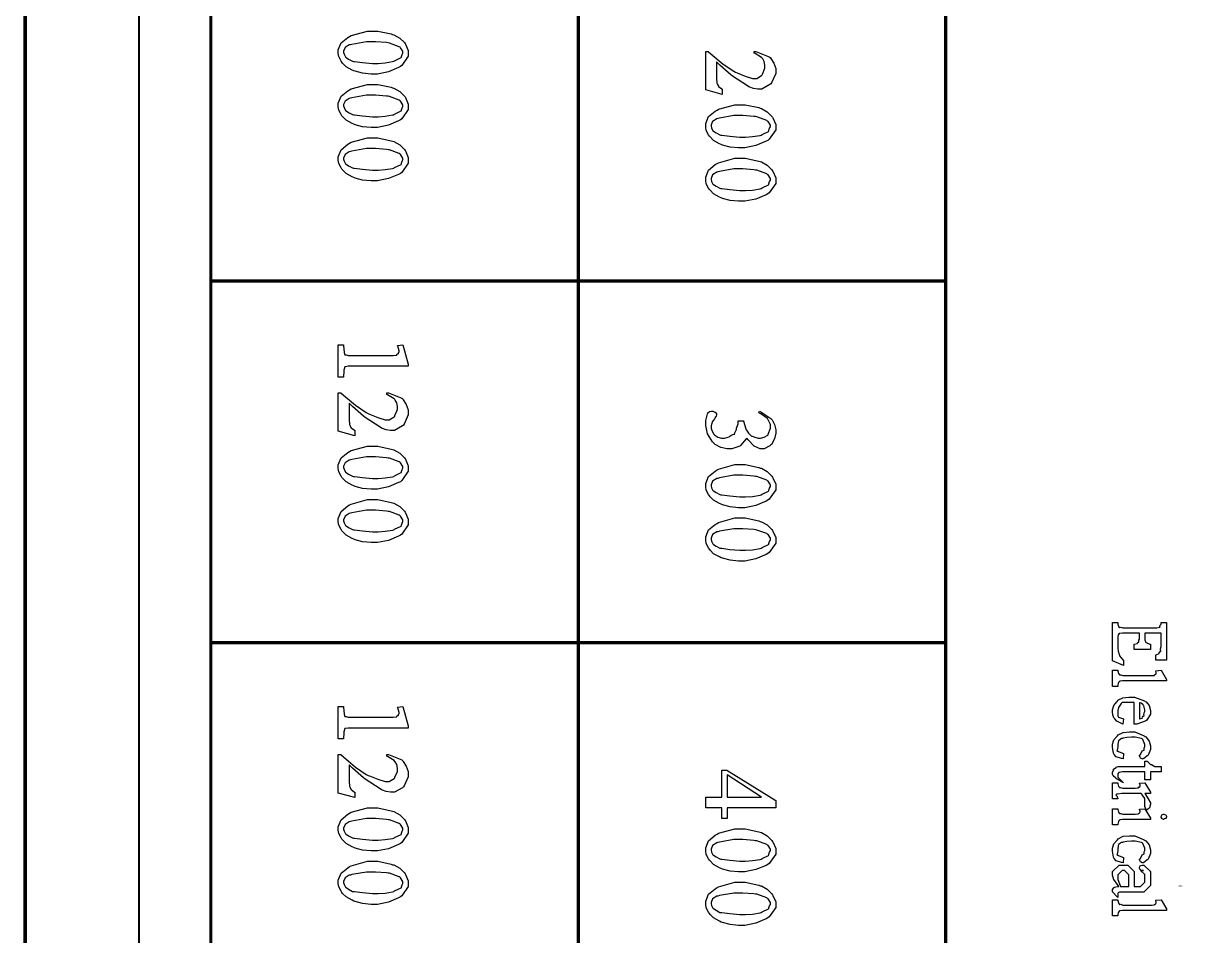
# Model space of a CAD drawing. Extents: x 0.4 to 11.2, y 0.4 to 16.
# Drawn here: x 0.358 to 3.346, y 8.926 to 11.277 of the extents above; entities that cross this region are included whole.
import ezdxf

# ---------------------------------------------------------------- set-up
doc = ezdxf.new("R2010")
doc.units = 0
doc.layers.get('0').update_dxf_attribs({"linetype": 'CONTINUOUS'})

msp = doc.modelspace()

# ---------------------------------------------------------------- linework, layer by layer
at = {"color": 230, "const_width": 0.01}
msp.add_lwpolyline([(11.1917, 0.405003), (11.1917, 15.9817), (0.363336, 15.9817), (0.363336, 0.405003), (11.1917, 0.405003)], close=True, dxfattribs=at)
at = {"color": 6, "const_width": 0.005}
msp.add_lwpolyline([(0.656685, 15.6867), (0.656685, 2.93668), (10.8983, 2.93668)], dxfattribs=at)
at = {"color": 0, "const_width": 0.008333}
for points in [[(0.841689, 6.88667), (0.841689, 13.4083), (2.73503, 13.4083), (2.73503, 6.88667)], [(1.78836, 13.4083), (1.78836, 6.88667)], [(2.73503, 10.6133), (0.841689, 10.6133)], [(2.73503, 9.68164), (0.841689, 9.68164)]]:
    msp.add_lwpolyline(points, dxfattribs=at)
at = {"color": 1}
for points in [[(1.25895, 11.2569), (1.27176, 11.2569), (1.30659, 11.2495), (1.31017, 11.248), (1.31364, 11.2473), (1.32878, 11.2388), (1.34055, 11.227), (1.34228, 11.2246), (1.34321, 11.223), (1.35053, 11.2064), (1.35053, 11.2009), (1.35053, 11.192), (1.33355, 11.168), (1.33013, 11.1653), (1.32536, 11.1628), (1.29953, 11.1518), (1.27121, 11.1458), (1.26177, 11.1458), (1.2545, 11.1458), (1.23264, 11.148), (1.2137, 11.1531), (1.21012, 11.1545), (1.20562, 11.1563), (1.19043, 11.1649), (1.18115, 11.1742), (1.17952, 11.1764), (1.17714, 11.1796), (1.17117, 11.191), (1.16998, 11.1994), (1.16998, 11.2022), (1.16998, 11.2083), (1.1773, 11.2263), (1.19439, 11.2403), (1.19927, 11.243), (1.20329, 11.2453), (1.24506, 11.2569), (1.25895, 11.2569)], [(1.25635, 11.2291), (1.24268, 11.2291), (1.20519, 11.2226), (1.20166, 11.2213), (1.19841, 11.2209), (1.18782, 11.2141), (1.18387, 11.2049), (1.18387, 11.2018), (1.18387, 11.2018), (1.18527, 11.1972), (1.18858, 11.1901), (1.18951, 11.189), (1.19005, 11.1889), (1.19662, 11.1846), (1.20676, 11.1794), (1.20904, 11.1788), (1.21153, 11.1787), (1.23242, 11.176), (1.25836, 11.1736), (1.26698, 11.1736), (1.27295, 11.1736), (1.29074, 11.175), (1.31017, 11.1781), (1.31321, 11.179), (1.31516, 11.1804), (1.33176, 11.1885), (1.33274, 11.1896), (1.33257, 11.1913), (1.33442, 11.1964), (1.33664, 11.2), (1.33664, 11.2011), (1.33664, 11.2046), (1.33051, 11.214), (1.32926, 11.215), (1.32709, 11.2164), (1.30181, 11.2258), (1.29823, 11.2263), (1.29443, 11.227), (1.2659, 11.2291), (1.25635, 11.2291)], [(2.1594, 11.0933), (2.11664, 11.105), (2.11664, 11.2044), (2.12337, 11.2044), (2.12999, 11.1981), (2.16151, 11.1719), (2.18896, 11.1532), (2.19347, 11.1506), (2.19743, 11.149), (2.21875, 11.1405), (2.23742, 11.135), (2.2436, 11.135), (2.24821, 11.135), (2.26085, 11.1426), (2.26204, 11.1441), (2.26275, 11.1461), (2.26942, 11.1609), (2.26942, 11.1658), (2.26942, 11.1689), (2.26764, 11.1782), (2.26346, 11.1851), (2.26226, 11.1866), (2.26058, 11.1885), (2.24393, 11.1994), (2.24164, 11.2001), (2.24164, 11.2044), (2.24615, 11.2039), (2.28049, 11.1905), (2.28288, 11.1884), (2.28418, 11.1864), (2.29194, 11.174), (2.29719, 11.1604), (2.29719, 11.1558), (2.29719, 11.1471), (2.28657, 11.1234), (2.2844, 11.1211), (2.28222, 11.1188), (2.26139, 11.1072), (2.25444, 11.1072), (2.25088, 11.1072), (2.24013, 11.1088), (2.23053, 11.1123), (2.22819, 11.1133), (2.2245, 11.1156), (2.18565, 11.1407), (2.18153, 11.1443), (2.17481, 11.15), (2.15321, 11.1692), (2.14464, 11.1773), (2.14442, 11.1775), (2.14442, 11.1389), (2.14442, 11.1348), (2.14535, 11.1232), (2.14551, 11.1224), (2.14551, 11.1224), (2.14703, 11.1195), (2.14931, 11.1146), (2.14985, 11.1139), (2.15001, 11.1139), (2.15842, 11.1077), (2.1594, 11.1072), (2.1594, 11.0933)], [(1.25895, 11.1194), (1.27176, 11.1194), (1.30659, 11.112), (1.31017, 11.1105), (1.31364, 11.1097), (1.32878, 11.1013), (1.34055, 11.0895), (1.34228, 11.087), (1.34321, 11.0855), (1.35053, 11.0689), (1.35053, 11.0634), (1.35053, 11.0545), (1.33355, 11.0304), (1.33013, 11.0278), (1.32536, 11.0252), (1.29953, 11.0142), (1.27121, 11.0083), (1.26177, 11.0083), (1.2545, 11.0083), (1.23264, 11.0105), (1.2137, 11.0155), (1.21012, 11.0169), (1.20562, 11.0188), (1.19043, 11.0273), (1.18115, 11.0366), (1.17952, 11.0388), (1.17714, 11.042), (1.17117, 11.0534), (1.16998, 11.0619), (1.16998, 11.0647), (1.16998, 11.0708), (1.1773, 11.0888), (1.19439, 11.1028), (1.19927, 11.1055), (1.20329, 11.1078), (1.24506, 11.1194), (1.25895, 11.1194)], [(1.25635, 11.0916), (1.24268, 11.0916), (1.20519, 11.0851), (1.20166, 11.0838), (1.19841, 11.0833), (1.18782, 11.0766), (1.18387, 11.0673), (1.18387, 11.0642), (1.18387, 11.0642), (1.18527, 11.0596), (1.18858, 11.0525), (1.18951, 11.0514), (1.19005, 11.0514), (1.19662, 11.0471), (1.20676, 11.0418), (1.20904, 11.0412), (1.21153, 11.0411), (1.23242, 11.0385), (1.25836, 11.036), (1.26698, 11.036), (1.27295, 11.036), (1.29074, 11.0374), (1.31017, 11.0406), (1.31321, 11.0414), (1.31516, 11.0429), (1.33176, 11.051), (1.33274, 11.0521), (1.33257, 11.0537), (1.33442, 11.0589), (1.33664, 11.0624), (1.33664, 11.0636), (1.33664, 11.0671), (1.33051, 11.0765), (1.32926, 11.0775), (1.32709, 11.0789), (1.30181, 11.0883), (1.29823, 11.0888), (1.29443, 11.0895), (1.2659, 11.0916), (1.25635, 11.0916)], [(2.20562, 11.0669), (2.21843, 11.0669), (2.25325, 11.0595), (2.25683, 11.058), (2.26031, 11.0573), (2.27544, 11.0488), (2.28722, 11.037), (2.28896, 11.0346), (2.28988, 11.033), (2.29719, 11.0164), (2.29719, 11.0109), (2.29719, 11.002), (2.28022, 10.978), (2.27681, 10.9753), (2.27203, 10.9728), (2.24621, 10.9617), (2.21789, 10.9558), (2.20844, 10.9558), (2.20117, 10.9558), (2.17931, 10.958), (2.16037, 10.9631), (2.15679, 10.9645), (2.15229, 10.9663), (2.1371, 10.9749), (2.12782, 10.9842), (2.12619, 10.9864), (2.12381, 10.9896), (2.11783, 11.001), (2.11664, 11.0094), (2.11664, 11.0122), (2.11664, 11.0183), (2.12397, 11.0363), (2.14106, 11.0503), (2.14594, 11.053), (2.14996, 11.0553), (2.19174, 11.0669), (2.20562, 11.0669)], [(2.20301, 11.0391), (2.18935, 11.0391), (2.15186, 11.0326), (2.14833, 11.0313), (2.14507, 11.0309), (2.1345, 11.0241), (2.13053, 11.0149), (2.13053, 11.0118), (2.13053, 11.0118), (2.13194, 11.0072), (2.13525, 11.0001), (2.13618, 10.999), (2.13672, 10.9989), (2.14328, 10.9946), (2.15343, 10.9894), (2.15571, 10.9888), (2.15821, 10.9887), (2.1791, 10.986), (2.20503, 10.9836), (2.21365, 10.9836), (2.21963, 10.9836), (2.23742, 10.985), (2.25683, 10.9881), (2.25987, 10.989), (2.26183, 10.9904), (2.27843, 10.9985), (2.2794, 10.9996), (2.27924, 11.0013), (2.28108, 11.0064), (2.28331, 11.01), (2.28331, 11.0111), (2.28331, 11.0146), (2.27718, 11.024), (2.27593, 11.025), (2.27376, 11.0264), (2.24849, 11.0358), (2.2449, 11.0363), (2.2411, 11.037), (2.21257, 11.0391), (2.20301, 11.0391)], [(1.25895, 10.9818), (1.27176, 10.9818), (1.30659, 10.9744), (1.31017, 10.9729), (1.31364, 10.9722), (1.32878, 10.9638), (1.34055, 10.9519), (1.34228, 10.9495), (1.34321, 10.948), (1.35053, 10.9314), (1.35053, 10.9258), (1.35053, 10.9169), (1.33355, 10.8929), (1.33013, 10.8903), (1.32536, 10.8877), (1.29953, 10.8767), (1.27121, 10.8707), (1.26177, 10.8707), (1.2545, 10.8707), (1.23264, 10.8729), (1.2137, 10.878), (1.21012, 10.8794), (1.20562, 10.8812), (1.19043, 10.8898), (1.18115, 10.8991), (1.17952, 10.9013), (1.17714, 10.9045), (1.17117, 10.9159), (1.16998, 10.9244), (1.16998, 10.9271), (1.16998, 10.9332), (1.1773, 10.9513), (1.19439, 10.9652), (1.19927, 10.9679), (1.20329, 10.9703), (1.24506, 10.9818), (1.25895, 10.9818)], [(1.25635, 10.954), (1.24268, 10.954), (1.20519, 10.9475), (1.20166, 10.9462), (1.19841, 10.9458), (1.18782, 10.939), (1.18387, 10.9298), (1.18387, 10.9267), (1.18387, 10.9267), (1.18527, 10.9221), (1.18858, 10.915), (1.18951, 10.9139), (1.19005, 10.9138), (1.19662, 10.9096), (1.20676, 10.9043), (1.20904, 10.9037), (1.21153, 10.9036), (1.23242, 10.9009), (1.25836, 10.8985), (1.26698, 10.8985), (1.27295, 10.8985), (1.29074, 10.8999), (1.31017, 10.9031), (1.31321, 10.9039), (1.31516, 10.9053), (1.33176, 10.9135), (1.33274, 10.9146), (1.33257, 10.9162), (1.33442, 10.9213), (1.33664, 10.9249), (1.33664, 10.9261), (1.33664, 10.9295), (1.33051, 10.939), (1.32926, 10.9399), (1.32709, 10.9413), (1.30181, 10.9507), (1.29823, 10.9512), (1.29443, 10.9519), (1.2659, 10.954), (1.25635, 10.954)], [(2.20562, 10.9294), (2.21843, 10.9294), (2.25325, 10.922), (2.25683, 10.9205), (2.26031, 10.9198), (2.27544, 10.9113), (2.28722, 10.8995), (2.28896, 10.897), (2.28988, 10.8955), (2.29719, 10.8789), (2.29719, 10.8734), (2.29719, 10.8645), (2.28022, 10.8404), (2.27681, 10.8378), (2.27203, 10.8352), (2.24621, 10.8242), (2.21789, 10.8183), (2.20844, 10.8183), (2.20117, 10.8183), (2.17931, 10.8205), (2.16037, 10.8255), (2.15679, 10.8269), (2.15229, 10.8288), (2.1371, 10.8373), (2.12782, 10.8466), (2.12619, 10.8488), (2.12381, 10.8521), (2.11783, 10.8634), (2.11664, 10.8719), (2.11664, 10.8747), (2.11664, 10.8808), (2.12397, 10.8988), (2.14106, 10.9128), (2.14594, 10.9155), (2.14996, 10.9178), (2.19174, 10.9294), (2.20562, 10.9294)], [(2.20301, 10.9016), (2.18935, 10.9016), (2.15186, 10.8951), (2.14833, 10.8938), (2.14507, 10.8933), (2.1345, 10.8866), (2.13053, 10.8773), (2.13053, 10.8742), (2.13053, 10.8742), (2.13194, 10.8696), (2.13525, 10.8625), (2.13618, 10.8614), (2.13672, 10.8614), (2.14328, 10.8571), (2.15343, 10.8518), (2.15571, 10.8512), (2.15821, 10.8511), (2.1791, 10.8485), (2.20503, 10.846), (2.21365, 10.846), (2.21963, 10.846), (2.23742, 10.8474), (2.25683, 10.8506), (2.25987, 10.8515), (2.26183, 10.8529), (2.27843, 10.861), (2.2794, 10.8621), (2.27924, 10.8637), (2.28108, 10.8689), (2.28331, 10.8724), (2.28331, 10.8736), (2.28331, 10.8771), (2.27718, 10.8865), (2.27593, 10.8875), (2.27376, 10.8889), (2.24849, 10.8983), (2.2449, 10.8988), (2.2411, 10.8995), (2.21257, 10.9016), (2.20301, 10.9016)], [(1.33664, 10.4489), (1.35053, 10.399), (1.35053, 10.3933), (1.19775, 10.3933), (1.19531, 10.3933), (1.18831, 10.3921), (1.18799, 10.3918), (1.18734, 10.3917), (1.18517, 10.3863), (1.18495, 10.3855), (1.18473, 10.3854), (1.18408, 10.3791), (1.18392, 10.3681), (1.18387, 10.3656), (1.16998, 10.3656), (1.16998, 10.4489), (1.18387, 10.4489), (1.18392, 10.4463), (1.18484, 10.4299), (1.18495, 10.4291), (1.18506, 10.4289), (1.18734, 10.4232), (1.18755, 10.4228), (1.18755, 10.4229), (1.19054, 10.4231), (1.19596, 10.4211), (1.19775, 10.4211), (1.30887, 10.4211), (1.31185, 10.4211), (1.32037, 10.4222), (1.3208, 10.4224), (1.32053, 10.423), (1.32145, 10.4255), (1.3246, 10.4257), (1.32492, 10.4261), (1.32509, 10.4273), (1.32688, 10.4312), (1.32688, 10.4324), (1.32655, 10.4335), (1.32346, 10.4452), (1.32275, 10.4467), (1.33664, 10.4489)], [(1.21273, 10.2141), (1.16998, 10.2259), (1.16998, 10.3253), (1.1767, 10.3253), (1.18332, 10.3189), (1.21484, 10.2928), (1.2423, 10.274), (1.2468, 10.2714), (1.25076, 10.2699), (1.27208, 10.2613), (1.29074, 10.2558), (1.29693, 10.2558), (1.30154, 10.2558), (1.31418, 10.2634), (1.31538, 10.2649), (1.31608, 10.2669), (1.32275, 10.2817), (1.32275, 10.2866), (1.32275, 10.2897), (1.32096, 10.299), (1.31679, 10.3059), (1.31559, 10.3075), (1.31391, 10.3093), (1.29725, 10.3202), (1.29498, 10.3209), (1.29498, 10.3253), (1.29948, 10.3248), (1.33382, 10.3114), (1.33621, 10.3092), (1.33751, 10.3072), (1.34527, 10.2949), (1.35053, 10.2812), (1.35053, 10.2766), (1.35053, 10.268), (1.3399, 10.2443), (1.33773, 10.2419), (1.33556, 10.2396), (1.31473, 10.228), (1.30778, 10.228), (1.3042, 10.228), (1.29346, 10.2296), (1.28385, 10.2331), (1.28152, 10.2341), (1.27783, 10.2364), (1.23899, 10.2616), (1.23486, 10.2651), (1.22814, 10.2708), (1.20654, 10.29), (1.19797, 10.2981), (1.19775, 10.2983), (1.19775, 10.2597), (1.19775, 10.2556), (1.19868, 10.244), (1.19884, 10.2432), (1.19884, 10.2432), (1.20036, 10.2403), (1.20264, 10.2354), (1.20318, 10.2347), (1.20334, 10.2347), (1.21175, 10.2285), (1.21273, 10.228), (1.21273, 10.2141)], [(2.25553, 10.2778), (2.2589, 10.2764), (2.28456, 10.2591), (2.28635, 10.2569), (2.28792, 10.2554), (2.29411, 10.2437), (2.29719, 10.23), (2.29719, 10.2255), (2.29719, 10.2207), (2.29378, 10.2063), (2.28581, 10.1919), (2.28353, 10.1899), (2.28185, 10.1888), (2.26704, 10.1806), (2.26204, 10.1806), (2.257, 10.1806), (2.24186, 10.1876), (2.22613, 10.2037), (2.22276, 10.2083), (2.22097, 10.2061), (2.20671, 10.1889), (2.20475, 10.1877), (2.20242, 10.1871), (2.18371, 10.1806), (2.1774, 10.1806), (2.17199, 10.1806), (2.15565, 10.1841), (2.14094, 10.1923), (2.13813, 10.1947), (2.13396, 10.1989), (2.1211, 10.219), (2.11664, 10.2408), (2.11664, 10.248), (2.11664, 10.2539), (2.12099, 10.2705), (2.12185, 10.2715), (2.12229, 10.2731), (2.12663, 10.277), (2.13151, 10.2778), (2.13314, 10.2778), (2.1351, 10.2778), (2.1404, 10.2756), (2.14094, 10.2752), (2.14079, 10.2751), (2.14442, 10.2705), (2.14442, 10.2689), (2.14442, 10.2689), (2.14333, 10.2637), (2.14312, 10.2632), (2.14199, 10.263), (2.13851, 10.2557), (2.13769, 10.2546), (2.13639, 10.2542), (2.13319, 10.2501), (2.13243, 10.2459), (2.13226, 10.2454), (2.13183, 10.2452), (2.13053, 10.2387), (2.13053, 10.2365), (2.13053, 10.2343), (2.13276, 10.2277), (2.13797, 10.2182), (2.13943, 10.2168), (2.14025, 10.2159), (2.14828, 10.2112), (2.15776, 10.2083), (2.16092, 10.2083), (2.16525, 10.2083), (2.17686, 10.2116), (2.17828, 10.2122), (2.17887, 10.2136), (2.18408, 10.2167), (2.19043, 10.2182), (2.19151, 10.2188), (2.19125, 10.2198), (2.19569, 10.2306), (2.19629, 10.232), (2.19607, 10.2337), (2.19997, 10.2451), (2.19997, 10.2489), (2.19997, 10.2526), (2.21386, 10.2526), (2.21408, 10.2517), (2.22006, 10.2319), (2.22103, 10.23), (2.22146, 10.2286), (2.22683, 10.221), (2.23415, 10.2144), (2.23557, 10.2135), (2.23633, 10.2134), (2.24343, 10.2108), (2.25142, 10.2083), (2.25401, 10.2083), (2.25743, 10.2083), (2.26753, 10.2106), (2.27681, 10.2156), (2.27767, 10.217), (2.27794, 10.2189), (2.28331, 10.2336), (2.28331, 10.2385), (2.28331, 10.2437), (2.27582, 10.2591), (2.25836, 10.2711), (2.25336, 10.2734), (2.25553, 10.2778)], [(1.25895, 10.1877), (1.27176, 10.1877), (1.30659, 10.1803), (1.31017, 10.1788), (1.31364, 10.1781), (1.32878, 10.1697), (1.34055, 10.1578), (1.34228, 10.1554), (1.34321, 10.1539), (1.35053, 10.1373), (1.35053, 10.1317), (1.35053, 10.1228), (1.33355, 10.0988), (1.33013, 10.0961), (1.32536, 10.0936), (1.29953, 10.0826), (1.27121, 10.0766), (1.26177, 10.0766), (1.2545, 10.0766), (1.23264, 10.0788), (1.2137, 10.0839), (1.21012, 10.0853), (1.20562, 10.0871), (1.19043, 10.0957), (1.18115, 10.105), (1.17952, 10.1072), (1.17714, 10.1104), (1.17117, 10.1218), (1.16998, 10.1303), (1.16998, 10.133), (1.16998, 10.1391), (1.1773, 10.1572), (1.19439, 10.1711), (1.19927, 10.1738), (1.20329, 10.1762), (1.24506, 10.1877), (1.25895, 10.1877)], [(1.25635, 10.1599), (1.24268, 10.1599), (1.20519, 10.1534), (1.20166, 10.1521), (1.19841, 10.1517), (1.18782, 10.1449), (1.18387, 10.1357), (1.18387, 10.1326), (1.18387, 10.1326), (1.18527, 10.128), (1.18858, 10.1209), (1.18951, 10.1198), (1.19005, 10.1197), (1.19662, 10.1155), (1.20676, 10.1102), (1.20904, 10.1096), (1.21153, 10.1095), (1.23242, 10.1068), (1.25836, 10.1044), (1.26698, 10.1044), (1.27295, 10.1044), (1.29074, 10.1058), (1.31017, 10.1089), (1.31321, 10.1098), (1.31516, 10.1112), (1.33176, 10.1194), (1.33274, 10.1204), (1.33257, 10.1221), (1.33442, 10.1272), (1.33664, 10.1308), (1.33664, 10.1319), (1.33664, 10.1354), (1.33051, 10.1449), (1.32926, 10.1458), (1.32709, 10.1472), (1.30181, 10.1566), (1.29823, 10.1571), (1.29443, 10.1578), (1.2659, 10.1599), (1.25635, 10.1599)], [(2.20562, 10.1403), (2.21843, 10.1403), (2.25325, 10.1329), (2.25683, 10.1313), (2.26031, 10.1306), (2.27544, 10.1222), (2.28722, 10.1103), (2.28896, 10.1079), (2.28988, 10.1064), (2.29719, 10.0898), (2.29719, 10.0842), (2.29719, 10.0754), (2.28022, 10.0513), (2.27681, 10.0487), (2.27203, 10.0461), (2.24621, 10.0351), (2.21789, 10.0291), (2.20844, 10.0291), (2.20117, 10.0291), (2.17931, 10.0314), (2.16037, 10.0364), (2.15679, 10.0378), (2.15229, 10.0397), (2.1371, 10.0482), (2.12782, 10.0575), (2.12619, 10.0597), (2.12381, 10.0629), (2.11783, 10.0743), (2.11664, 10.0828), (2.11664, 10.0856), (2.11664, 10.0916), (2.12397, 10.1097), (2.14106, 10.1236), (2.14594, 10.1264), (2.14996, 10.1287), (2.19174, 10.1403), (2.20562, 10.1403)], [(2.20301, 10.1125), (2.18935, 10.1125), (2.15186, 10.106), (2.14833, 10.1047), (2.14507, 10.1042), (2.1345, 10.0974), (2.13053, 10.0882), (2.13053, 10.0851), (2.13053, 10.0851), (2.13194, 10.0805), (2.13525, 10.0734), (2.13618, 10.0723), (2.13672, 10.0723), (2.14328, 10.068), (2.15343, 10.0627), (2.15571, 10.0621), (2.15821, 10.062), (2.1791, 10.0593), (2.20503, 10.0569), (2.21365, 10.0569), (2.21963, 10.0569), (2.23742, 10.0583), (2.25683, 10.0615), (2.25987, 10.0623), (2.26183, 10.0638), (2.27843, 10.0719), (2.2794, 10.073), (2.27924, 10.0746), (2.28108, 10.0798), (2.28331, 10.0833), (2.28331, 10.0845), (2.28331, 10.0879), (2.27718, 10.0974), (2.27593, 10.0984), (2.27376, 10.0998), (2.24849, 10.1092), (2.2449, 10.1097), (2.2411, 10.1103), (2.21257, 10.1125), (2.20301, 10.1125)], [(1.25895, 10.0502), (1.27176, 10.0502), (1.30659, 10.0428), (1.31017, 10.0413), (1.31364, 10.0406), (1.32878, 10.0321), (1.34055, 10.0203), (1.34228, 10.0178), (1.34321, 10.0163), (1.35053, 9.99972), (1.35053, 9.99419), (1.35053, 9.98529), (1.33355, 9.96126), (1.33013, 9.95861), (1.32536, 9.95606), (1.29953, 9.94504), (1.27121, 9.93907), (1.26177, 9.93907), (1.2545, 9.93907), (1.23264, 9.94129), (1.2137, 9.94635), (1.21012, 9.94775), (1.20562, 9.9496), (1.19043, 9.95817), (1.18115, 9.96744), (1.17952, 9.96967), (1.17714, 9.97288), (1.17117, 9.98426), (1.16998, 9.99274), (1.16998, 9.9955), (1.16998, 10.0016), (1.1773, 10.0196), (1.19439, 10.0336), (1.19927, 10.0363), (1.20329, 10.0386), (1.24506, 10.0502), (1.25895, 10.0502)], [(1.25635, 10.0224), (1.24268, 10.0224), (1.20519, 10.0159), (1.20166, 10.0146), (1.19841, 10.0142), (1.18782, 10.0074), (1.18387, 9.99815), (1.18387, 9.99507), (1.18387, 9.99507), (1.18527, 9.99046), (1.18858, 9.98335), (1.18951, 9.98226), (1.19005, 9.98221), (1.19662, 9.97792), (1.20676, 9.97265), (1.20904, 9.97206), (1.21153, 9.97194), (1.23242, 9.96929), (1.25836, 9.96685), (1.26698, 9.96685), (1.27295, 9.96685), (1.29074, 9.96826), (1.31017, 9.9714), (1.31321, 9.97228), (1.31516, 9.97368), (1.33176, 9.98182), (1.33274, 9.98292), (1.33257, 9.98454), (1.33442, 9.98969), (1.33664, 9.99328), (1.33664, 9.99442), (1.33664, 9.99789), (1.33051, 10.0073), (1.32926, 10.0083), (1.32709, 10.0097), (1.30181, 10.0191), (1.29823, 10.0196), (1.29443, 10.0203), (1.2659, 10.0224), (1.25635, 10.0224)], [(2.20562, 10.0027), (2.21843, 10.0027), (2.25325, 9.99533), (2.25683, 9.99382), (2.26031, 9.99311), (2.27544, 9.98465), (2.28722, 9.97282), (2.28896, 9.97038), (2.28988, 9.96886), (2.29719, 9.95226), (2.29719, 9.94672), (2.29719, 9.93782), (2.28022, 9.91379), (2.27681, 9.91114), (2.27203, 9.90858), (2.24621, 9.89757), (2.21789, 9.8916), (2.20844, 9.8916), (2.20117, 9.8916), (2.17931, 9.89382), (2.16037, 9.89887), (2.15679, 9.90028), (2.15229, 9.90213), (2.1371, 9.91069), (2.12782, 9.91997), (2.12619, 9.92219), (2.12381, 9.9254), (2.11783, 9.93679), (2.11664, 9.94526), (2.11664, 9.94803), (2.11664, 9.9541), (2.12397, 9.97217), (2.14106, 9.98611), (2.14594, 9.98882), (2.14996, 9.99115), (2.19174, 10.0027), (2.20562, 10.0027)], [(2.20301, 9.97493), (2.18935, 9.97493), (2.15186, 9.96843), (2.14833, 9.96713), (2.14507, 9.96669), (2.1345, 9.9599), (2.13053, 9.95068), (2.13053, 9.9476), (2.13053, 9.9476), (2.13194, 9.94299), (2.13525, 9.93588), (2.13618, 9.93479), (2.13672, 9.93474), (2.14328, 9.93044), (2.15343, 9.92518), (2.15571, 9.92458), (2.15821, 9.92449), (2.1791, 9.92182), (2.20503, 9.91938), (2.21365, 9.91938), (2.21963, 9.91938), (2.23742, 9.92079), (2.25683, 9.92393), (2.25987, 9.92481), (2.26183, 9.92622), (2.27843, 9.93435), (2.2794, 9.93544), (2.27924, 9.93707), (2.28108, 9.94222), (2.28331, 9.94581), (2.28331, 9.94694), (2.28331, 9.95042), (2.27718, 9.95985), (2.27593, 9.96083), (2.27376, 9.96224), (2.24849, 9.97162), (2.2449, 9.97211), (2.2411, 9.97282), (2.21257, 9.97493), (2.20301, 9.97493)], [(1.33664, 9.51719), (1.35053, 9.46729), (1.35053, 9.46164), (1.19775, 9.46164), (1.19531, 9.46164), (1.18831, 9.46039), (1.18799, 9.46013), (1.18734, 9.46001), (1.18517, 9.45464), (1.18495, 9.45383), (1.18473, 9.45367), (1.18408, 9.44738), (1.18392, 9.43636), (1.18387, 9.43386), (1.16998, 9.43386), (1.16998, 9.51719), (1.18387, 9.51719), (1.18392, 9.51465), (1.18484, 9.49821), (1.18495, 9.49744), (1.18506, 9.49718), (1.18734, 9.49149), (1.18755, 9.49115), (1.18755, 9.49121), (1.19054, 9.49143), (1.19596, 9.48942), (1.19775, 9.48942), (1.30887, 9.48942), (1.31185, 9.48942), (1.32037, 9.4905), (1.3208, 9.49072), (1.32053, 9.49126), (1.32145, 9.49382), (1.3246, 9.49397), (1.32492, 9.49442), (1.32509, 9.49561), (1.32688, 9.49946), (1.32688, 9.50071), (1.32655, 9.50179), (1.32346, 9.51351), (1.32275, 9.51503), (1.33664, 9.51719)], [(1.21273, 9.28244), (1.16998, 9.29417), (1.16998, 9.39356), (1.1767, 9.39356), (1.18332, 9.38721), (1.21484, 9.36106), (1.2423, 9.34233), (1.2468, 9.33974), (1.25076, 9.33817), (1.27208, 9.32958), (1.29074, 9.32411), (1.29693, 9.32411), (1.30154, 9.32411), (1.31418, 9.33171), (1.31538, 9.33322), (1.31608, 9.33518), (1.32275, 9.34999), (1.32275, 9.35493), (1.32275, 9.35801), (1.32096, 9.36729), (1.31679, 9.37424), (1.31559, 9.37576), (1.31391, 9.37761), (1.29725, 9.38851), (1.29498, 9.38921), (1.29498, 9.39356), (1.29948, 9.39307), (1.33382, 9.37967), (1.33621, 9.3775), (1.33751, 9.37554), (1.34527, 9.36317), (1.35053, 9.3495), (1.35053, 9.34494), (1.35053, 9.33626), (1.3399, 9.31256), (1.33773, 9.31022), (1.33556, 9.30794), (1.31473, 9.29633), (1.30778, 9.29633), (1.3042, 9.29633), (1.29346, 9.2979), (1.28385, 9.30143), (1.28152, 9.3024), (1.27783, 9.30469), (1.23899, 9.32986), (1.23486, 9.33344), (1.22814, 9.33914), (1.20654, 9.35829), (1.19797, 9.36643), (1.19775, 9.36664), (1.19775, 9.32801), (1.19775, 9.32389), (1.19868, 9.31233), (1.19884, 9.31153), (1.19884, 9.31153), (1.20036, 9.30865), (1.20264, 9.30371), (1.20318, 9.30306), (1.20334, 9.303), (1.21175, 9.29682), (1.21273, 9.29633), (1.21273, 9.28244)], [(2.17219, 9.22835), (2.15831, 9.22835), (2.15831, 9.25612), (2.11664, 9.25612), (2.11664, 9.2839), (2.15831, 9.2839), (2.15831, 9.35335), (2.1709, 9.35335), (2.29719, 9.27458), (2.29719, 9.25612), (2.17219, 9.25612), (2.17219, 9.22835)], [(2.17219, 9.2839), (2.2601, 9.2839), (2.17219, 9.34142), (2.17219, 9.2839)], [(1.25895, 9.25603), (1.27176, 9.25603), (1.30659, 9.24864), (1.31017, 9.24713), (1.31364, 9.24642), (1.32878, 9.23796), (1.34055, 9.22613), (1.34228, 9.22368), (1.34321, 9.22217), (1.35053, 9.20557), (1.35053, 9.20003), (1.35053, 9.19114), (1.33355, 9.1671), (1.33013, 9.16444), (1.32536, 9.16189), (1.29953, 9.15087), (1.27121, 9.14492), (1.26177, 9.14492), (1.2545, 9.14492), (1.23264, 9.14714), (1.2137, 9.15218), (1.21012, 9.1536), (1.20562, 9.15543), (1.19043, 9.16401), (1.18115, 9.17329), (1.17952, 9.17551), (1.17714, 9.17871), (1.17117, 9.19011), (1.16998, 9.19857), (1.16998, 9.20133), (1.16998, 9.20742), (1.1773, 9.22547), (1.19439, 9.23942), (1.19927, 9.24214), (1.20329, 9.24447), (1.24506, 9.25603), (1.25895, 9.25603)], [(1.25635, 9.22825), (1.24268, 9.22825), (1.20519, 9.22174), (1.20166, 9.22043), (1.19841, 9.22), (1.18782, 9.21322), (1.18387, 9.204), (1.18387, 9.2009), (1.18387, 9.2009), (1.18527, 9.19629), (1.18858, 9.18918), (1.18951, 9.1881), (1.19005, 9.18804), (1.19662, 9.18375), (1.20676, 9.1785), (1.20904, 9.1779), (1.21153, 9.17779), (1.23242, 9.17513), (1.25836, 9.17269), (1.26698, 9.17269), (1.27295, 9.17269), (1.29074, 9.1741), (1.31017, 9.17725), (1.31321, 9.17811), (1.31516, 9.17953), (1.33176, 9.18767), (1.33274, 9.18875), (1.33257, 9.19037), (1.33442, 9.19553), (1.33664, 9.19911), (1.33664, 9.20025), (1.33664, 9.20372), (1.33051, 9.21317), (1.32926, 9.21414), (1.32709, 9.21556), (1.30181, 9.22493), (1.29823, 9.22542), (1.29443, 9.22613), (1.2659, 9.22825), (1.25635, 9.22825)], [(2.20562, 9.20193), (2.21843, 9.20193), (2.25325, 9.19456), (2.25683, 9.19303), (2.26031, 9.19233), (2.27544, 9.18386), (2.28722, 9.17204), (2.28896, 9.1696), (2.28988, 9.16808), (2.29719, 9.15147), (2.29719, 9.14594), (2.29719, 9.13704), (2.28022, 9.11301), (2.27681, 9.11035), (2.27203, 9.10781), (2.24621, 9.09679), (2.21789, 9.09082), (2.20844, 9.09082), (2.20117, 9.09082), (2.17931, 9.09304), (2.16037, 9.0981), (2.15679, 9.0995), (2.15229, 9.10135), (2.1371, 9.10992), (2.12782, 9.11919), (2.12619, 9.12142), (2.12381, 9.12463), (2.11783, 9.13601), (2.11664, 9.14447), (2.11664, 9.14725), (2.11664, 9.15332), (2.12397, 9.17139), (2.14106, 9.18533), (2.14594, 9.18804), (2.14996, 9.19037), (2.19174, 9.20193), (2.20562, 9.20193)], [(2.20301, 9.17415), (2.18935, 9.17415), (2.15186, 9.16764), (2.14833, 9.16635), (2.14507, 9.1659), (2.1345, 9.15912), (2.13053, 9.1499), (2.13053, 9.14681), (2.13053, 9.14681), (2.13194, 9.14219), (2.13525, 9.1351), (2.13618, 9.134), (2.13672, 9.13396), (2.14328, 9.12967), (2.15343, 9.1244), (2.15571, 9.12381), (2.15821, 9.12369), (2.1791, 9.12104), (2.20503, 9.1186), (2.21365, 9.1186), (2.21963, 9.1186), (2.23742, 9.12001), (2.25683, 9.12315), (2.25987, 9.12403), (2.26183, 9.12543), (2.27843, 9.13357), (2.2794, 9.13465), (2.27924, 9.13629), (2.28108, 9.14144), (2.28331, 9.14501), (2.28331, 9.14615), (2.28331, 9.14963), (2.27718, 9.15907), (2.27593, 9.16004), (2.27376, 9.16146), (2.24849, 9.17085), (2.2449, 9.17133), (2.2411, 9.17204), (2.21257, 9.17415), (2.20301, 9.17415)], [(1.25895, 9.11849), (1.27176, 9.11849), (1.30659, 9.11111), (1.31017, 9.1096), (1.31364, 9.10889), (1.32878, 9.10042), (1.34055, 9.0886), (1.34228, 9.08615), (1.34321, 9.08464), (1.35053, 9.06803), (1.35053, 9.0625), (1.35053, 9.0536), (1.33355, 9.02957), (1.33013, 9.02692), (1.32536, 9.02436), (1.29953, 9.01335), (1.27121, 9.00738), (1.26177, 9.00738), (1.2545, 9.00738), (1.23264, 9.0096), (1.2137, 9.01465), (1.21012, 9.01606), (1.20562, 9.0179), (1.19043, 9.02647), (1.18115, 9.03575), (1.17952, 9.03797), (1.17714, 9.04118), (1.17117, 9.05257), (1.16998, 9.06104), (1.16998, 9.06381), (1.16998, 9.06988), (1.1773, 9.08794), (1.19439, 9.10189), (1.19927, 9.1046), (1.20329, 9.10693), (1.24506, 9.11849), (1.25895, 9.11849)], [(1.25635, 9.09071), (1.24268, 9.09071), (1.20519, 9.08421), (1.20166, 9.0829), (1.19841, 9.08247), (1.18782, 9.07568), (1.18387, 9.06646), (1.18387, 9.06337), (1.18387, 9.06337), (1.18527, 9.05875), (1.18858, 9.05165), (1.18951, 9.05057), (1.19005, 9.05051), (1.19662, 9.04622), (1.20676, 9.04096), (1.20904, 9.04036), (1.21153, 9.04025), (1.23242, 9.0376), (1.25836, 9.03515), (1.26698, 9.03515), (1.27295, 9.03515), (1.29074, 9.03657), (1.31017, 9.03971), (1.31321, 9.04058), (1.31516, 9.04199), (1.33176, 9.05013), (1.33274, 9.05122), (1.33257, 9.05285), (1.33442, 9.058), (1.33664, 9.06158), (1.33664, 9.06272), (1.33664, 9.06619), (1.33051, 9.07563), (1.32926, 9.07661), (1.32709, 9.07801), (1.30181, 9.0874), (1.29823, 9.08789), (1.29443, 9.0886), (1.2659, 9.09071), (1.25635, 9.09071)], [(2.20562, 9.0644), (2.21843, 9.0644), (2.25325, 9.05701), (2.25683, 9.0555), (2.26031, 9.05479), (2.27544, 9.04633), (2.28722, 9.0345), (2.28896, 9.03207), (2.28988, 9.03054), (2.29719, 9.01394), (2.29719, 9.0084), (2.29719, 8.99951), (2.28022, 8.97547), (2.27681, 8.97282), (2.27203, 8.97026), (2.24621, 8.95925), (2.21789, 8.95329), (2.20844, 8.95329), (2.20117, 8.95329), (2.17931, 8.95551), (2.16037, 8.96056), (2.15679, 8.96197), (2.15229, 8.96382), (2.1371, 8.97239), (2.12782, 8.98167), (2.12619, 8.98389), (2.12381, 8.98708), (2.11783, 8.99849), (2.11664, 9.00694), (2.11664, 9.00971), (2.11664, 9.01579), (2.12397, 9.03386), (2.14106, 9.04779), (2.14594, 9.05051), (2.14996, 9.05285), (2.19174, 9.0644), (2.20562, 9.0644)], [(2.20301, 9.03663), (2.18935, 9.03663), (2.15186, 9.03011), (2.14833, 9.02881), (2.14507, 9.02838), (2.1345, 9.0216), (2.13053, 9.01237), (2.13053, 9.00928), (2.13053, 9.00928), (2.13194, 9.00467), (2.13525, 8.99756), (2.13618, 8.99647), (2.13672, 8.99642), (2.14328, 8.99214), (2.15343, 8.98687), (2.15571, 8.98628), (2.15821, 8.98617), (2.1791, 8.98351), (2.20503, 8.98107), (2.21365, 8.98107), (2.21963, 8.98107), (2.23742, 8.98247), (2.25683, 8.98563), (2.25987, 8.98649), (2.26183, 8.9879), (2.27843, 8.99604), (2.2794, 8.99713), (2.27924, 8.99875), (2.28108, 9.0039), (2.28331, 9.00749), (2.28331, 9.00862), (2.28331, 9.0121), (2.27718, 9.02154), (2.27593, 9.02251), (2.27376, 9.02393), (2.24849, 9.03331), (2.2449, 9.03381), (2.2411, 9.0345), (2.21257, 9.03663), (2.20301, 9.03663)]]:
    msp.add_lwpolyline(points, close=True, dxfattribs=at)
at = {"color": 0}
for points in [[(3.28999, 9.70557), (3.24832, 9.70557), (3.24832, 9.69168), (3.24832, 9.68913), (3.25032, 9.68192), (3.25071, 9.68147), (3.25108, 9.68181), (3.26085, 9.6779), (3.26221, 9.67779), (3.26221, 9.6639), (3.22054, 9.6639), (3.22054, 9.67779), (3.22168, 9.67796), (3.22889, 9.67942), (3.22922, 9.67953), (3.22906, 9.68024), (3.23025, 9.68272), (3.23275, 9.68306), (3.23292, 9.68343), (3.23236, 9.68425), (3.23253, 9.68787), (3.23443, 9.69075), (3.23443, 9.69168), (3.23443, 9.70557), (3.19299, 9.70557), (3.19043, 9.70557), (3.18311, 9.70503), (3.18278, 9.70492), (3.18218, 9.70486), (3.18018, 9.70264), (3.17996, 9.70231), (3.17969, 9.70226), (3.17887, 9.69678), (3.17887, 9.69493), (3.17887, 9.67324), (3.17887, 9.66932), (3.17964, 9.65842), (3.17974, 9.65761), (3.17985, 9.65733), (3.18261, 9.64882), (3.183, 9.64806), (3.18261, 9.64725), (3.19114, 9.63715), (3.19276, 9.63613), (3.19276, 9.62224), (3.16499, 9.63482), (3.16499, 9.73335), (3.17887, 9.73335), (3.17887, 9.72988), (3.17887, 9.72825), (3.18018, 9.7239), (3.18039, 9.72336), (3.18039, 9.72336), (3.18332, 9.72049), (3.18365, 9.72032), (3.18365, 9.7206), (3.18653, 9.72136), (3.19125, 9.71946), (3.19276, 9.71946), (3.2761, 9.71946), (3.27886, 9.71946), (3.28683, 9.72108), (3.28717, 9.7214), (3.28683, 9.72244), (3.28792, 9.72624), (3.28999, 9.729), (3.28999, 9.72988), (3.28999, 9.73335), (3.30387, 9.73335), (3.30387, 9.63613), (3.2761, 9.63613), (3.2761, 9.65001), (3.27724, 9.65033), (3.28483, 9.65375), (3.28521, 9.65414), (3.285, 9.655), (3.28635, 9.6581), (3.2889, 9.65994), (3.28911, 9.66064), (3.28836, 9.66135), (3.28814, 9.6659), (3.28999, 9.67128), (3.28999, 9.67301), (3.28999, 9.70557)], [(3.30387, 9.58285), (3.19276, 9.58285), (3.19043, 9.58285), (3.18386, 9.58197), (3.18343, 9.58176), (3.18272, 9.58165), (3.18018, 9.5785), (3.17996, 9.57807), (3.17969, 9.57807), (3.17887, 9.57124), (3.17887, 9.56896), (3.16499, 9.56896), (3.16499, 9.61063), (3.17887, 9.61063), (3.17887, 9.6084), (3.17979, 9.60215), (3.17996, 9.60172), (3.17996, 9.60172), (3.18306, 9.59825), (3.18343, 9.59804), (3.18343, 9.59819), (3.18642, 9.59868), (3.19119, 9.59674), (3.19276, 9.59674), (3.26221, 9.59674), (3.26497, 9.59674), (3.27294, 9.59728), (3.27328, 9.59739), (3.27306, 9.59788), (3.27376, 9.59993), (3.27636, 9.59933), (3.27653, 9.59956), (3.27664, 9.60047), (3.27761, 9.60243), (3.27761, 9.60303), (3.2775, 9.60406), (3.27636, 9.60851), (3.2761, 9.6091), (3.28999, 9.61063), (3.30387, 9.58675), (3.30387, 9.58285)], [(3.22054, 9.52701), (3.21289, 9.52701), (3.19569, 9.52701), (3.18994, 9.52701), (3.18718, 9.52474), (3.18028, 9.51443), (3.17887, 9.50646), (3.17887, 9.50379), (3.17887, 9.50114), (3.17854, 9.49393), (3.17844, 9.49317), (3.17844, 9.49317), (3.18024, 9.48964), (3.19038, 9.48589), (3.19276, 9.48535), (3.19146, 9.47146), (3.18761, 9.47299), (3.176, 9.4796), (3.17057, 9.48508), (3.16976, 9.486), (3.16857, 9.48801), (3.16558, 9.49517), (3.16499, 9.50265), (3.16499, 9.5051), (3.16499, 9.50879), (3.16818, 9.51986), (3.17567, 9.52875), (3.17779, 9.53049), (3.17887, 9.5331), (3.19125, 9.53961), (3.20703, 9.5409), (3.21229, 9.5409), (3.22146, 9.5409), (3.24681, 9.5319), (3.24897, 9.53006), (3.25114, 9.52919), (3.25885, 9.51926), (3.26221, 9.50706), (3.26221, 9.50293), (3.26221, 9.49729), (3.25282, 9.48188), (3.25092, 9.48036), (3.24886, 9.47933), (3.22765, 9.47146), (3.22054, 9.47146), (3.22054, 9.52701)], [(3.23443, 9.52701), (3.23443, 9.48535), (3.23529, 9.48546), (3.24126, 9.48725), (3.2416, 9.48753), (3.24154, 9.48867), (3.24343, 9.49208), (3.2461, 9.49408), (3.24636, 9.4949), (3.24582, 9.49593), (3.24636, 9.50037), (3.24832, 9.50379), (3.24832, 9.50489), (3.24832, 9.50857), (3.24528, 9.51856), (3.24463, 9.51964), (3.24333, 9.52121), (3.23899, 9.52561), (3.23551, 9.52686), (3.23443, 9.52701)], [(3.19189, 9.38226), (3.1875, 9.38282), (3.17443, 9.38715), (3.16906, 9.39367), (3.16846, 9.39529), (3.16758, 9.39703), (3.16499, 9.41183), (3.16499, 9.41678), (3.16499, 9.42031), (3.16824, 9.43088), (3.17583, 9.43956), (3.178, 9.44129), (3.17914, 9.4439), (3.19189, 9.45042), (3.20817, 9.45171), (3.2136, 9.45171), (3.22233, 9.45171), (3.24631, 9.44179), (3.24854, 9.43978), (3.25082, 9.43881), (3.25879, 9.42817), (3.26221, 9.41542), (3.26221, 9.41114), (3.26221, 9.40597), (3.25678, 9.39188), (3.25569, 9.39051), (3.25401, 9.38965), (3.24815, 9.3851), (3.24376, 9.38226), (3.24224, 9.38226), (3.24083, 9.38226), (3.23699, 9.38428), (3.2366, 9.38465), (3.23606, 9.38601), (3.23443, 9.38992), (3.23443, 9.39117), (3.23443, 9.39154), (3.2366, 9.39268), (3.2366, 9.39268), (3.23665, 9.39442), (3.24083, 9.40169), (3.24137, 9.40181), (3.24137, 9.40272), (3.24631, 9.40494), (3.24658, 9.40549), (3.24604, 9.40625), (3.24636, 9.41015), (3.24832, 9.41368), (3.24832, 9.41482), (3.24832, 9.41949), (3.24257, 9.43197), (3.24137, 9.43349), (3.23931, 9.43457), (3.22299, 9.43782), (3.2175, 9.43782), (3.21354, 9.43782), (3.20167, 9.43713), (3.19233, 9.43533), (3.19038, 9.43479), (3.18778, 9.43457), (3.18033, 9.42904), (3.17887, 9.41971), (3.17887, 9.41656), (3.17887, 9.41336), (3.17638, 9.40474), (3.17583, 9.40375), (3.17583, 9.40375), (3.18012, 9.40072), (3.19043, 9.39681), (3.19276, 9.39615), (3.19189, 9.38226)], [(3.28999, 9.34864), (3.26221, 9.34864), (3.26221, 9.32824), (3.24832, 9.32824), (3.24832, 9.34864), (3.19299, 9.34864), (3.19015, 9.34864), (3.18224, 9.34722), (3.18169, 9.3469), (3.18099, 9.34679), (3.17887, 9.34347), (3.17887, 9.34233), (3.17887, 9.34233), (3.17887, 9.33908), (3.17887, 9.338), (3.17887, 9.338), (3.17887, 9.33556), (3.17887, 9.33475), (3.19276, 9.32086), (3.19162, 9.3215), (3.17714, 9.32997), (3.1754, 9.33106), (3.1729, 9.33242), (3.16629, 9.33817), (3.16499, 9.34293), (3.16499, 9.34451), (3.16499, 9.34685), (3.16699, 9.35308), (3.16737, 9.35385), (3.16764, 9.35531), (3.17378, 9.36003), (3.17453, 9.36035), (3.17453, 9.36074), (3.17914, 9.36225), (3.18631, 9.36253), (3.18864, 9.36253), (3.24832, 9.36253), (3.24832, 9.37642), (3.25483, 9.37642), (3.25472, 9.37565), (3.26286, 9.36806), (3.26394, 9.36729), (3.26492, 9.36729), (3.27414, 9.36253), (3.27718, 9.36253), (3.28039, 9.36253), (3.2876, 9.36253), (3.28999, 9.36253), (3.28999, 9.34864)], [(3.26221, 9.29281), (3.2481, 9.29281), (3.24935, 9.29064), (3.257, 9.27946), (3.26221, 9.26915), (3.26221, 9.26568), (3.26221, 9.26568), (3.26025, 9.25597), (3.25982, 9.25526), (3.25896, 9.25538), (3.25603, 9.25342), (3.25499, 9.25114), (3.25461, 9.25114), (3.25347, 9.25114), (3.25037, 9.25353), (3.25006, 9.25396), (3.24963, 9.25532), (3.24832, 9.25922), (3.24832, 9.26047), (3.24832, 9.26269), (3.24832, 9.26774), (3.24832, 9.26938), (3.24832, 9.27132), (3.24832, 9.27572), (3.24832, 9.27718), (3.24832, 9.27832), (3.24724, 9.28131), (3.24701, 9.28174), (3.24571, 9.28342), (3.24203, 9.28863), (3.23953, 9.29189), (3.23856, 9.29281), (3.19276, 9.29281), (3.18875, 9.29281), (3.17763, 9.29139), (3.17671, 9.29107), (3.17583, 9.29107), (3.17318, 9.28982), (3.1754, 9.28765), (3.17583, 9.28717), (3.17583, 9.28717), (3.17676, 9.28444), (3.17887, 9.28033), (3.17887, 9.27892), (3.16499, 9.27892), (3.16499, 9.32058), (3.17887, 9.32058), (3.17887, 9.31808), (3.18033, 9.31114), (3.18061, 9.3106), (3.18061, 9.3106), (3.18431, 9.30735), (3.18474, 9.30712), (3.18474, 9.30735), (3.18679, 9.30854), (3.19129, 9.30669), (3.19276, 9.30669), (3.22054, 9.30669), (3.22336, 9.30669), (3.23156, 9.30724), (3.23182, 9.30735), (3.23161, 9.30783), (3.23199, 9.30979), (3.23449, 9.30931), (3.23465, 9.30951), (3.23481, 9.31054), (3.23574, 9.31272), (3.23574, 9.31342), (3.23562, 9.31451), (3.23465, 9.31917), (3.23443, 9.31972), (3.24832, 9.32058), (3.26221, 9.2965), (3.26221, 9.29281)], [(3.26221, 9.22592), (3.19276, 9.22592), (3.19043, 9.22592), (3.18386, 9.22483), (3.18343, 9.22461), (3.18267, 9.2245), (3.18018, 9.22136), (3.17996, 9.22092), (3.17996, 9.22092), (3.17887, 9.21425), (3.17887, 9.21203), (3.16499, 9.21203), (3.16499, 9.25369), (3.17887, 9.25369), (3.17887, 9.25146), (3.17979, 9.24517), (3.17996, 9.24479), (3.17996, 9.24479), (3.18306, 9.24132), (3.18343, 9.2411), (3.18343, 9.24126), (3.18642, 9.24175), (3.19119, 9.23981), (3.19276, 9.23981), (3.22054, 9.23981), (3.22342, 9.23981), (3.23161, 9.24056), (3.23204, 9.24067), (3.23182, 9.24115), (3.23215, 9.24311), (3.23454, 9.24246), (3.23465, 9.24262), (3.23481, 9.2436), (3.23574, 9.24567), (3.23574, 9.24631), (3.23562, 9.2474), (3.23465, 9.25185), (3.23443, 9.25239), (3.24832, 9.25369), (3.26221, 9.22982), (3.26221, 9.22592)], [(3.30387, 9.23286), (3.30387, 9.23286), (3.30208, 9.2284), (3.30171, 9.22808), (3.301, 9.22846), (3.29807, 9.22797), (3.29725, 9.22592), (3.29693, 9.22592), (3.29568, 9.22592), (3.29232, 9.22775), (3.29194, 9.22808), (3.29161, 9.22906), (3.29025, 9.23178), (3.28999, 9.23258), (3.28999, 9.23286), (3.28999, 9.2341), (3.29161, 9.23753), (3.29194, 9.23785), (3.29215, 9.23833), (3.29574, 9.23981), (3.29693, 9.23981), (3.29693, 9.23981), (3.30138, 9.23817), (3.30171, 9.23785), (3.30171, 9.23785), (3.30387, 9.2341), (3.30387, 9.23286)], [(3.19189, 9.11453), (3.1875, 9.11507), (3.17443, 9.11942), (3.16906, 9.12592), (3.16846, 9.12756), (3.16758, 9.12929), (3.16499, 9.1441), (3.16499, 9.14903), (3.16499, 9.15256), (3.16824, 9.16314), (3.17583, 9.17182), (3.178, 9.17356), (3.17914, 9.17617), (3.19189, 9.18267), (3.20817, 9.18397), (3.2136, 9.18397), (3.22233, 9.18397), (3.24631, 9.17404), (3.24854, 9.17204), (3.25082, 9.17106), (3.25879, 9.16043), (3.26221, 9.14768), (3.26221, 9.14339), (3.26221, 9.13824), (3.25678, 9.12414), (3.25569, 9.12278), (3.25401, 9.1219), (3.24815, 9.11735), (3.24376, 9.11453), (3.24224, 9.11453), (3.24083, 9.11453), (3.23699, 9.11654), (3.2366, 9.11692), (3.23606, 9.11828), (3.23443, 9.12218), (3.23443, 9.12343), (3.23443, 9.12381), (3.2366, 9.12494), (3.2366, 9.12494), (3.23665, 9.12668), (3.24083, 9.13396), (3.24137, 9.13406), (3.24137, 9.13499), (3.24631, 9.13721), (3.24658, 9.13775), (3.24604, 9.13851), (3.24636, 9.14242), (3.24832, 9.14594), (3.24832, 9.14708), (3.24832, 9.15175), (3.24257, 9.16422), (3.24137, 9.16575), (3.23931, 9.16683), (3.22299, 9.17008), (3.2175, 9.17008), (3.21354, 9.17008), (3.20167, 9.16938), (3.19233, 9.16758), (3.19038, 9.16704), (3.18778, 9.16683), (3.18033, 9.16129), (3.17887, 9.15196), (3.17887, 9.14882), (3.17887, 9.14561), (3.17638, 9.13699), (3.17583, 9.13601), (3.17583, 9.13601), (3.18012, 9.13297), (3.19043, 9.12907), (3.19276, 9.12842), (3.19189, 9.11453)], [(3.18104, 9.05311), (3.17899, 9.05572), (3.16792, 9.07178), (3.16758, 9.07243), (3.16694, 9.07411), (3.16499, 9.08231), (3.16499, 9.08501), (3.16499, 9.09196), (3.18169, 9.10867), (3.18604, 9.10867), (3.20383, 9.10867), (3.22054, 9.09196), (3.22054, 9.05311), (3.22424, 9.05311), (3.23725, 9.05311), (3.24832, 9.06418), (3.24832, 9.07633), (3.24832, 9.08393), (3.23725, 9.095), (3.24485, 9.095), (3.24246, 9.095), (3.23942, 9.09478), (3.2385, 9.09478), (3.23594, 9.0964), (3.23574, 9.09674), (3.23546, 9.09799), (3.23443, 9.10081), (3.23443, 9.10172), (3.23443, 9.10297), (3.23628, 9.10639), (3.2366, 9.10672), (3.23682, 9.10721), (3.24121, 9.10867), (3.24268, 9.10867), (3.2455, 9.10867), (3.26221, 9.09218), (3.26221, 9.07221), (3.26221, 9.05593), (3.2455, 9.03922), (3.24419, 9.03922), (3.23096, 9.03922), (3.19993, 9.03922), (3.19586, 9.03922), (3.18419, 9.0389), (3.18365, 9.03879), (3.18278, 9.03879), (3.17996, 9.03765), (3.17974, 9.03749), (3.17953, 9.03749), (3.17887, 9.03554), (3.17887, 9.03489), (3.17887, 9.03489), (3.17887, 9.0331), (3.17887, 9.0325), (3.17887, 9.0325), (3.17887, 9.02713), (3.17887, 9.02533), (3.1766, 9.02696), (3.16499, 9.03961), (3.16499, 9.04378), (3.16499, 9.04551), (3.16808, 9.05029), (3.16868, 9.05072), (3.169, 9.05132), (3.17806, 9.05311), (3.18104, 9.05311)], [(3.18517, 9.05311), (3.20665, 9.05311), (3.20665, 9.08371), (3.19558, 9.09478), (3.18929, 9.09478), (3.18994, 9.09478), (3.17887, 9.08371), (3.17887, 9.07742), (3.17887, 9.07135), (3.18414, 9.05567), (3.18517, 9.05311)], [(3.30387, 8.99169), (3.19276, 8.99169), (3.19043, 8.99169), (3.18386, 8.99083), (3.18343, 8.99061), (3.18272, 8.9905), (3.18018, 8.98736), (3.17996, 8.98693), (3.17969, 8.98693), (3.17887, 8.98008), (3.17887, 8.97781), (3.16499, 8.97781), (3.16499, 9.01947), (3.17887, 9.01947), (3.17887, 9.01725), (3.17979, 9.01101), (3.17996, 9.01058), (3.17996, 9.01058), (3.18306, 9.00711), (3.18343, 9.00689), (3.18343, 9.00706), (3.18642, 9.00754), (3.19119, 9.00558), (3.19276, 9.00558), (3.26221, 9.00558), (3.26497, 9.00558), (3.27294, 9.00612), (3.27328, 9.00624), (3.27306, 9.00672), (3.27376, 9.00879), (3.27636, 9.00819), (3.27653, 9.0084), (3.27664, 9.00933), (3.27761, 9.01129), (3.27761, 9.01187), (3.2775, 9.01292), (3.27636, 9.01736), (3.2761, 9.01796), (3.28999, 9.01947), (3.30387, 8.99561), (3.30387, 8.99169)]]:
    msp.add_lwpolyline(points, close=True, dxfattribs=at)
at = {"color": 254, "const_width": 0.001667}
for points in [[(3.34169, 9.05501), (3.33501, 9.05501)], [(3.345, 9.05501), (3.34332, 9.05501)]]:
    msp.add_lwpolyline(points, dxfattribs=at)

doc.saveas('drawing.dxf')
